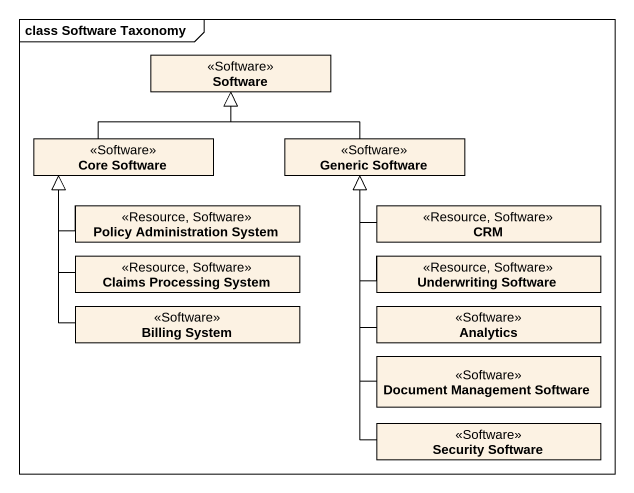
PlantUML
@startuml
mainframe class Software Taxonomy
hide circle
hide empty members
class Software <<Software>>
class "Core Software" as Core_Software <<Software>>
class "Generic Software" as Generic_Software <<Software>>
class "Policy Administration System" as Policy_Administration_System <<Resource, Software>>
class CRM <<Resource, Software>>
class "Claims Processing System" as Claims_Processing_System <<Resource, Software>>
class "Underwriting Software" as Underwriting_Software <<Resource, Software>>
class "Billing System" as Billing_System <<Software>>
class Analytics <<Software>>
class "Document Management Software" as Document_Management_Software <<Software>>
class "Security Software" as Security_Software <<Software>>
Core_Software -up-|> Software
Generic_Software -up-|> Software
Policy_Administration_System -up-|> Core_Software
CRM -left-|> Generic_Software
Claims_Processing_System -up-|> Core_Software
Underwriting_Software -up-|> Generic_Software
Billing_System -up-|> Core_Software
Analytics -up-|> Generic_Software
Document_Management_Software -up-|> Generic_Software
Security_Software -up-|> Generic_Software
@enduml
